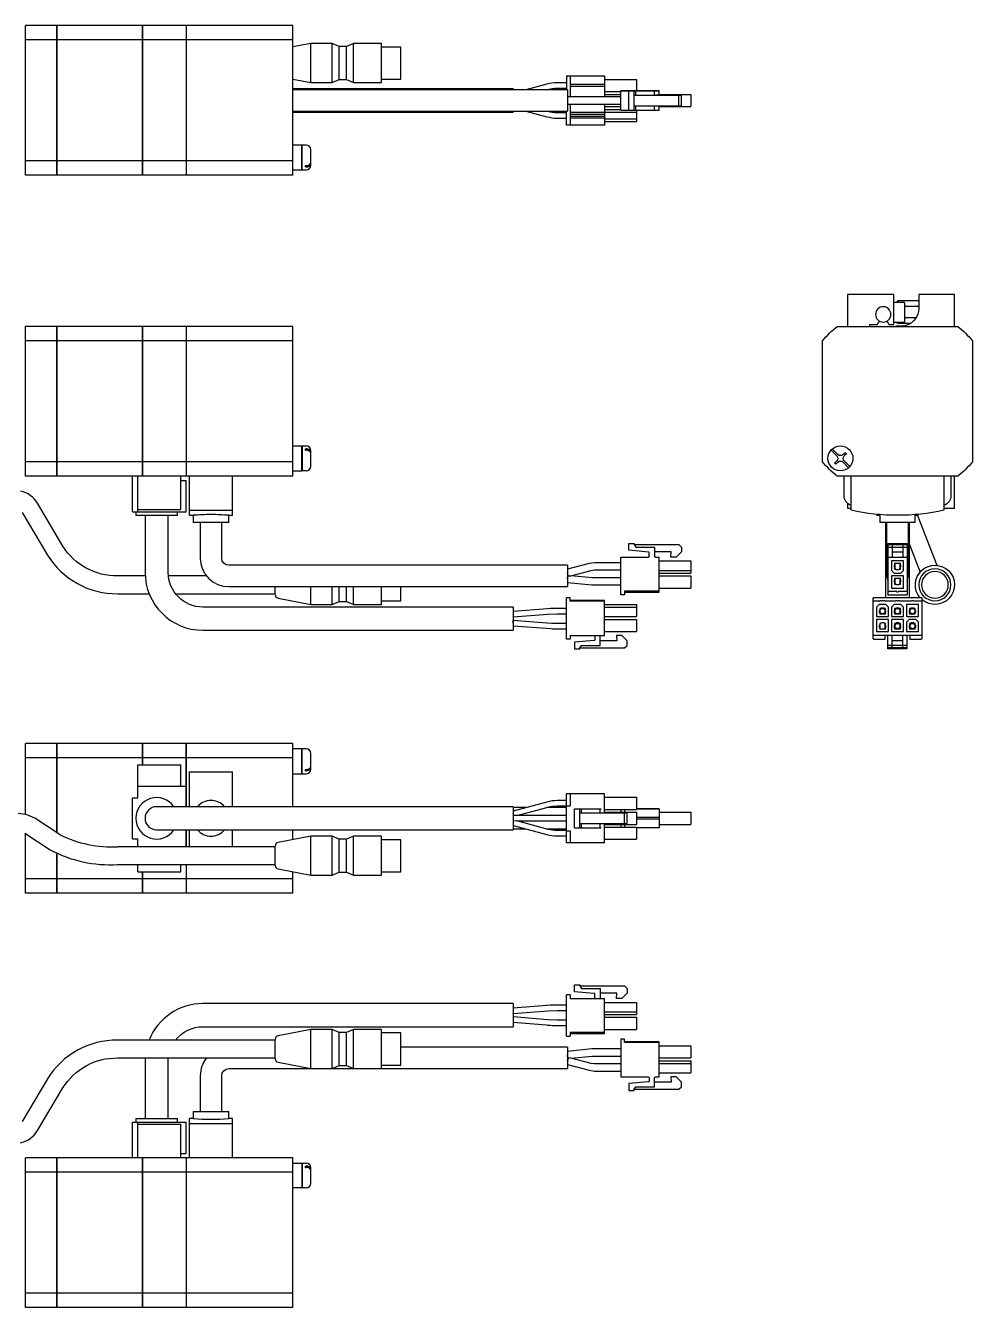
# Model space of a CAD drawing. Extents: x 0 to 463, y -8 to 379.
# Drawn here: x 197.1 to 462.7, y 19 to 378.7 of the extents above; entities that cross this region are included whole.
import ezdxf

# ---------------------------------------------------------------- set-up
doc = ezdxf.new("R2010")
doc.units = 0
doc.header["$LTSCALE"] = 0.5
doc.layers.add('MSM_CONTINUOUS', color=7, linetype='CONTINUOUS')

msp = doc.modelspace()

# ---------------------------------------------------------------- linework, layer by layer
at = {"layer": 'MSM_CONTINUOUS'}
for p, q in [((196.97, 378.69), (197.07, 378.59)), ((205.77, 378.69), (197.07, 378.69)), ((197.07, 336.69), (197.07, 378.69)), ((205.77, 378.69), (205.77, 336.69)), ((205.82, 378.64), (205.77, 378.64)), ((229.77, 378.69), (205.82, 378.69)), ((205.82, 378.69), (205.82, 336.69)), ((229.77, 378.69), (229.77, 336.69)), ((229.82, 378.64), (229.77, 378.64)), ((242.07, 378.69), (229.82, 378.69)), ((229.82, 378.69), (229.82, 336.69)), ((242.07, 378.69), (242.07, 336.69)), ((242.12, 378.64), (242.07, 378.64)), ((272.07, 378.69), (242.12, 378.69)), ((242.12, 378.69), (242.12, 336.69)), ((272.07, 336.69), (272.07, 378.69)), ((196.97, 374.19), (197.07, 374.15)), ((205.77, 374.67), (197.07, 374.67)), ((205.82, 374.41), (205.77, 374.41)), ((229.77, 374.67), (205.82, 374.67)), ((229.82, 374.41), (229.77, 374.41)), ((242.07, 374.67), (229.82, 374.67)), ((242.12, 374.41), (242.07, 374.41)), ((272.07, 374.67), (242.12, 374.67)), ((277.07, 373.69), (272.07, 372.71)), ((277.07, 362.69), (277.07, 373.69)), ((283.07, 373.69), (277.07, 373.69)), ((283.07, 362.69), (283.07, 373.69)), ((285.07, 372.84), (283.07, 373.69)), ((285.07, 363.54), (285.07, 372.84)), ((287.07, 372.84), (285.07, 372.84)), ((289.07, 373.69), (287.07, 372.84)), ((287.07, 363.54), (287.07, 372.84)), ((289.07, 362.69), (289.07, 373.69)), ((296.87, 373.69), (289.07, 373.69)), ((296.87, 362.69), (296.87, 373.69)), ((302.37, 372.69), (296.87, 372.69)), ((302.37, 363.69), (302.37, 372.69)), ((272.07, 363.68), (277.07, 362.69)), ((283.07, 362.69), (285.07, 363.54)), ((285.07, 363.54), (287.07, 363.54)), ((287.07, 363.54), (289.07, 362.69)), ((296.87, 363.69), (302.37, 363.69)), ((348.82, 364.59), (348.82, 360.69)), ((348.82, 364.59), (359.52, 364.59)), ((349.82, 364.59), (349.82, 358.69)), ((359.52, 364.59), (359.52, 358.69)), ((359.52, 363.59), (368.42, 363.59)), ((368.42, 363.59), (368.42, 360.39)), ((333.82, 360.94), (272.07, 360.94)), ((349.07, 360.69), (272.07, 360.69)), ((277.07, 362.69), (283.07, 362.69)), ((289.07, 362.69), (296.87, 362.69)), ((333.82, 360.94), (333.82, 360.69)), ((343.3, 362.26), (337.45, 360.69)), ((343.24, 360.69), (343.7, 360.82)), ((343.31, 362.27), (343.3, 362.26)), ((348.82, 362.64), (346.19, 362.64)), ((346.19, 361.14), (348.82, 361.14)), ((349.07, 360.69), (349.07, 354.69)), ((359.52, 362.14), (349.82, 362.14)), ((359.52, 361.64), (349.82, 361.64)), ((359.52, 360.19), (364.07, 360.19)), ((364.07, 360.39), (371.72, 360.39)), ((365.07, 360.39), (364.07, 360.39)), ((364.07, 354.99), (364.07, 360.39)), ((374.77, 360.39), (365.07, 360.39)), ((366.27, 360.39), (367.77, 360.39)), ((371.84, 360.39), (366.27, 360.39)), ((366.27, 354.99), (366.27, 360.39)), ((367.77, 360.39), (368.27, 360.39)), ((367.77, 354.99), (367.77, 360.39)), ((368.27, 360.39), (373.52, 360.39)), ((368.27, 359.19), (368.27, 360.39)), ((371.72, 360.39), (372.02, 360.39)), ((372.02, 360.39), (371.84, 360.39)), ((373.52, 360.39), (373.82, 360.39)), ((373.52, 359.19), (373.52, 360.39)), ((373.82, 360.39), (374.77, 360.39)), ((374.77, 359.19), (374.77, 360.39)), ((355.45, 358.69), (349.07, 358.69)), ((355.97, 358.69), (349.07, 358.69)), ((349.07, 356.69), (355.45, 356.69)), ((349.82, 356.69), (349.82, 350.79)), ((356.71, 358.69), (355.45, 358.69)), ((355.45, 356.69), (356.71, 356.69)), ((356.17, 358.69), (355.97, 358.69)), ((364.07, 358.69), (356.17, 358.69)), ((364.07, 358.69), (356.71, 358.69)), ((356.71, 356.69), (364.07, 356.69)), ((359.52, 359.39), (364.07, 359.39)), ((359.52, 356.69), (359.52, 350.79)), ((367.77, 359.19), (368.27, 359.19)), ((367.77, 359.19), (380.37, 359.19)), ((367.77, 356.19), (380.37, 356.19)), ((368.27, 359.19), (373.52, 359.19)), ((368.27, 354.99), (368.27, 356.19)), ((378.2, 359.19), (373.52, 359.19)), ((373.82, 359.19), (373.52, 359.19)), ((373.52, 354.99), (373.52, 356.19)), ((374.77, 359.39), (383.67, 359.39)), ((374.77, 359.39), (383.67, 359.39)), ((374.77, 359.39), (383.67, 359.39)), ((374.77, 354.99), (374.77, 356.19)), ((378.07, 359.19), (378.2, 359.19)), ((379.57, 359.19), (378.07, 359.19)), ((381.07, 359.19), (379.57, 359.19)), ((380.37, 359.19), (381.07, 359.19)), ((380.37, 356.19), (380.37, 359.19)), ((380.37, 356.19), (381.07, 356.19)), ((381.07, 356.19), (381.07, 359.19)), ((383.67, 359.39), (383.67, 355.99)), ((272.07, 354.69), (349.07, 354.69)), ((272.07, 354.44), (333.82, 354.44)), ((333.82, 354.69), (333.82, 354.44)), ((337.45, 354.69), (343.3, 353.12)), ((343.69, 354.57), (343.24, 354.69)), ((348.82, 354.24), (346.19, 354.24)), ((346.19, 352.74), (348.82, 352.74)), ((348.82, 350.79), (348.82, 354.69)), ((359.52, 354.29), (349.82, 354.29)), ((359.52, 353.79), (349.82, 353.79)), ((359.52, 353.74), (349.82, 353.74)), ((359.52, 353.24), (349.82, 353.24)), ((359.52, 353.19), (349.82, 353.19)), ((359.52, 352.69), (349.82, 352.69)), ((359.52, 355.99), (364.07, 355.99)), ((359.52, 355.19), (364.07, 355.19)), ((359.52, 354.44), (368.42, 354.44)), ((359.52, 352.54), (368.42, 352.54)), ((364.07, 354.99), (366.27, 354.99)), ((366.27, 354.99), (367.77, 354.99)), ((367.77, 354.99), (368.27, 354.99)), ((368.27, 354.99), (373.52, 354.99)), ((368.42, 354.99), (368.42, 351.79)), ((373.52, 354.99), (373.82, 354.99)), ((373.82, 354.99), (374.77, 354.99)), ((374.77, 355.99), (383.67, 355.99)), ((359.52, 350.79), (348.82, 350.79)), ((359.52, 351.79), (368.42, 351.79)), ((274.57, 345.19), (272.07, 345.19)), ((274.57, 338.19), (274.57, 345.19)), ((274.62, 345.14), (274.57, 345.14)), ((274.62, 338.19), (274.62, 345.19)), ((275.77, 345.19), (274.62, 345.19)), ((277.07, 339.49), (277.07, 343.89)), ((205.77, 340.72), (197.07, 340.72)), ((205.82, 340.98), (205.77, 340.98)), ((229.77, 340.72), (205.82, 340.72)), ((229.82, 340.98), (229.77, 340.98)), ((242.07, 340.72), (229.82, 340.72)), ((242.12, 340.98), (242.07, 340.98)), ((272.07, 340.72), (242.12, 340.72)), ((272.07, 338.19), (274.57, 338.19)), ((274.57, 338.24), (274.62, 338.24)), ((274.62, 338.19), (275.77, 338.19)), ((275.57, 339.4), (275.77, 339.4)), ((275.57, 339.05), (275.57, 339.4)), ((275.57, 339.05), (275.77, 339.05)), ((205.77, 336.69), (197.07, 336.69)), ((205.82, 336.74), (205.77, 336.74)), ((229.77, 336.69), (205.82, 336.69)), ((229.82, 336.74), (229.77, 336.74)), ((242.07, 336.69), (229.82, 336.69)), ((242.12, 336.74), (242.07, 336.74)), ((272.07, 336.69), (242.12, 336.69)), ((427.68, 303.26), (427.68, 294.26)), ((440.68, 303.26), (427.68, 303.26)), ((440.68, 294.86), (440.68, 303.26)), ((447.68, 303.26), (447.68, 299.36)), ((457.68, 303.26), (447.68, 303.26)), ((457.68, 294.26), (457.68, 303.26)), ((443.68, 301.01), (440.68, 301.01)), ((441.68, 301.01), (441.68, 301.44)), ((447.68, 301.44), (441.68, 301.44)), ((443.68, 301.01), (443.68, 295.51)), ((447.68, 299.85), (443.68, 299.85)), ((436.07, 294.86), (436.28, 295.22)), ((439.08, 295.22), (439.29, 294.86)), ((440.68, 295.51), (443.68, 295.51)), ((441.68, 295.09), (441.68, 295.51)), ((445.28, 295.09), (441.68, 295.09)), ((446.9, 296.68), (443.68, 296.68)), ((205.77, 294.26), (197.07, 294.26)), ((197.07, 252.26), (197.07, 294.26)), ((205.77, 294.26), (205.77, 252.26)), ((205.82, 294.21), (205.77, 294.21)), ((229.77, 294.26), (205.82, 294.26)), ((205.82, 294.26), (205.82, 252.26)), ((229.77, 294.26), (229.77, 252.26)), ((229.82, 294.21), (229.77, 294.21)), ((242.07, 294.26), (229.82, 294.26)), ((229.82, 294.26), (229.82, 252.26)), ((242.07, 294.26), (242.07, 252.26)), ((242.12, 294.21), (242.07, 294.21)), ((272.07, 294.26), (242.12, 294.26)), ((242.12, 294.26), (242.12, 252.26)), ((272.07, 252.26), (272.07, 294.26)), ((424.71, 294.26), (458.65, 294.26)), ((433.88, 294.86), (436.07, 294.86)), ((433.88, 294.26), (433.88, 294.86)), ((439.29, 294.86), (440.68, 294.86)), ((442.68, 294.36), (441.18, 294.36)), ((441.18, 294.26), (441.18, 294.36)), ((205.77, 290.23), (197.07, 290.23)), ((205.82, 289.98), (205.77, 289.98)), ((229.77, 290.23), (205.82, 290.23)), ((229.82, 289.98), (229.77, 289.98)), ((242.07, 290.23), (229.82, 290.23)), ((242.12, 289.98), (242.07, 289.98)), ((272.07, 290.23), (242.12, 290.23)), ((420.68, 256.29), (420.68, 290.23)), ((462.68, 290.23), (462.68, 256.29)), ((272.07, 260.76), (274.57, 260.76)), ((274.57, 253.76), (274.57, 260.76)), ((274.57, 260.71), (274.62, 260.71)), ((274.62, 260.76), (274.62, 253.76)), ((274.62, 260.76), (275.77, 260.76)), ((275.57, 259.55), (275.57, 259.91)), ((275.57, 259.91), (275.77, 259.91)), ((275.57, 259.55), (275.77, 259.55)), ((277.07, 255.06), (277.07, 259.46)), ((424.62, 257.97), (423.04, 259.55)), ((423.39, 259.91), (424.98, 258.32)), ((205.77, 256.29), (197.07, 256.29)), ((205.82, 256.55), (205.77, 256.55)), ((229.77, 256.29), (205.82, 256.29)), ((229.82, 256.55), (229.77, 256.55)), ((242.07, 256.29), (229.82, 256.29)), ((242.12, 256.55), (242.07, 256.55)), ((272.07, 256.29), (242.12, 256.29)), ((424.02, 255.95), (424.62, 256.56)), ((424.37, 255.6), (424.02, 255.95)), ((424.98, 256.2), (424.37, 255.6)), ((426.39, 258.32), (426.99, 258.92)), ((427.97, 254.62), (426.39, 256.2)), ((427.34, 258.57), (426.74, 257.97)), ((426.74, 256.56), (428.33, 254.97)), ((426.99, 258.92), (427.34, 258.57)), ((205.77, 252.26), (197.07, 252.26)), ((205.82, 252.31), (205.77, 252.31)), ((242.07, 252.26), (205.82, 252.26)), ((227.07, 242.26), (227.07, 252.26)), ((228.57, 242.26), (228.57, 252.26)), ((229.82, 252.31), (229.77, 252.31)), ((240.57, 242.86), (240.57, 252.26)), ((242.12, 252.31), (242.07, 252.31)), ((272.07, 252.26), (242.12, 252.26)), ((243.07, 241.27), (243.07, 252.26)), ((255.07, 241.27), (255.07, 252.26)), ((272.07, 253.76), (274.57, 253.76)), ((274.62, 253.81), (274.57, 253.81)), ((275.77, 253.76), (274.62, 253.76)), ((458.65, 252.26), (424.71, 252.26)), ((426.68, 246.84), (426.68, 252.26)), ((428.68, 242.69), (428.68, 252.26)), ((454.68, 252.26), (454.68, 242.69)), ((456.68, 252.26), (456.68, 246.84)), ((457.68, 243.26), (457.68, 252.26)), ((240.57, 251.06), (242.07, 251.06)), ((242.07, 242.26), (242.07, 251.06)), ((207.51, 232.66), (200.4, 244.66)), ((427.68, 244.61), (427.68, 243.26)), ((196.1, 242.11), (203.21, 230.11)), ((227.07, 242.26), (242.07, 242.26)), ((228, 242.26), (228, 241.26)), ((239.64, 241.26), (228, 241.26)), ((228.57, 242.86), (240.57, 242.86)), ((230.57, 241.26), (230.57, 225.26)), ((237.07, 225.26), (237.07, 241.26)), ((239.64, 241.26), (239.64, 242.26)), ((243.07, 242.69), (255.07, 242.69)), ((243.07, 241.27), (244.07, 241.27)), ((244.07, 241.27), (244.07, 239.26)), ((254.07, 241.27), (255.07, 241.27)), ((254.07, 239.26), (254.07, 241.27)), ((427.68, 243.26), (428.68, 243.26)), ((435.86, 241.55), (435.86, 241.26)), ((436.68, 241.26), (435.86, 241.26)), ((436.68, 241.48), (436.68, 239.26)), ((446.68, 239.26), (446.68, 241.48)), ((447.5, 241.26), (446.68, 241.26)), ((447.26, 241.26), (452.73, 227.24)), ((447.5, 241.26), (447.5, 241.55)), ((454.68, 243.26), (457.68, 243.26)), ((254.07, 239.26), (244.07, 239.26)), ((246.07, 239.26), (246.07, 229.26)), ((252.07, 229.26), (252.07, 239.26)), ((446.68, 239.26), (436.68, 239.26)), ((438.43, 218.16), (438.43, 239.26)), ((438.68, 224.26), (438.68, 239.26)), ((444.68, 239.26), (444.68, 224.26)), ((444.93, 239.26), (444.93, 218.16)), ((366.27, 231.45), (366.27, 233.36)), ((366.27, 233.36), (367.77, 233.36)), ((366.27, 233.36), (367.77, 233.36)), ((371.84, 230.96), (366.27, 231.45)), ((367.77, 233.36), (367.77, 233.06)), ((367.77, 233.06), (368.27, 232.36)), ((367.77, 233.06), (368.27, 232.36)), ((367.77, 233.06), (380.37, 233.06)), ((367.77, 233.06), (380.37, 233.06)), ((368.27, 232.36), (373.52, 232.36)), ((368.27, 232.36), (373.52, 232.36)), ((372.02, 229.86), (372.02, 230.76)), ((373.52, 232.36), (373.52, 229.86)), ((378.2, 231.06), (373.52, 231.06)), ((378.07, 229.56), (378.2, 231.06)), ((378.07, 229.56), (378.2, 231.06)), ((381.07, 231.06), (379.57, 229.56)), ((380.37, 233.06), (381.07, 232.36)), ((380.37, 233.06), (381.07, 232.36)), ((381.07, 232.36), (381.07, 231.06)), ((438.98, 233.36), (444.38, 233.36)), ((438.98, 233.36), (438.98, 218.96)), ((438.98, 233.06), (444.38, 233.06)), ((438.98, 232.36), (444.38, 232.36)), ((440.18, 233.06), (440.18, 229.56)), ((440.18, 231.06), (443.18, 231.06)), ((443.18, 233.06), (443.18, 229.56)), ((444.38, 233.36), (444.38, 218.96)), ((448.07, 225.42), (444.93, 233.48)), ((349.07, 227.26), (254.07, 227.26)), ((355.2, 227.74), (349.07, 226.15)), ((349.07, 227.26), (349.07, 221.26)), ((356.71, 227.94), (355.2, 227.74)), ((364.07, 227.94), (356.71, 227.94)), ((364.07, 229.56), (371.72, 229.56)), ((364.07, 218.96), (364.07, 229.56)), ((364.07, 229.56), (371.72, 229.56)), ((371.72, 229.56), (371.72, 229.56)), ((373.82, 229.56), (374.77, 229.56)), ((373.82, 229.56), (373.82, 229.56)), ((373.82, 229.56), (374.77, 229.56)), ((374.77, 219.71), (374.77, 229.56)), ((374.77, 228.46), (383.67, 228.46)), ((374.77, 228.46), (383.67, 228.46)), ((379.57, 229.56), (378.07, 229.56)), ((383.67, 228.46), (383.67, 225.06)), ((438.98, 229.56), (444.38, 229.56)), ((439.98, 228.46), (439.98, 225.81)), ((443.38, 228.46), (439.98, 228.46)), ((440.78, 227.31), (440.78, 226.81)), ((440.93, 227.31), (440.78, 227.31)), ((440.78, 226.81), (440.93, 226.81)), ((440.88, 227.81), (442.48, 227.81)), ((440.88, 227.81), (440.88, 227.31)), ((440.88, 226.81), (440.88, 226.16)), ((440.93, 227.81), (440.93, 226.44)), ((442.43, 226.44), (442.43, 227.81)), ((442.43, 227.31), (442.58, 227.31)), ((442.43, 226.81), (442.58, 226.81)), ((442.48, 227.31), (442.48, 227.81)), ((442.48, 226.16), (442.48, 226.81)), ((442.58, 226.81), (442.58, 227.31)), ((443.38, 225.81), (443.38, 228.46)), ((230.6, 224.26), (222.87, 224.26)), ((247.82, 224.26), (237.12, 224.26)), ((349.29, 224.27), (349.07, 225.11)), ((349.07, 223.41), (349.17, 224.41)), ((349.26, 224.4), (349.17, 224.41)), ((349.29, 224.27), (350.02, 224.33)), ((350.02, 224.33), (355.7, 225.81)), ((356.07, 223.74), (350.02, 224.33)), ((355.7, 225.81), (356.71, 225.94)), ((356.17, 223.74), (356.07, 223.74)), ((364.07, 223.74), (356.17, 223.74)), ((356.71, 225.94), (364.07, 225.94)), ((374.77, 225.81), (383.67, 225.81)), ((374.77, 225.06), (383.67, 225.06)), ((374.77, 224.26), (383.67, 224.26)), ((374.77, 224.26), (383.67, 224.26)), ((383.67, 224.26), (383.67, 220.86)), ((439.98, 225.81), (440.73, 225.06)), ((439.98, 224.26), (439.98, 220.86)), ((443.38, 224.26), (439.98, 224.26)), ((440.73, 225.06), (442.63, 225.06)), ((440.93, 223.11), (440.78, 223.11)), ((440.78, 223.11), (440.78, 222.61)), ((440.88, 226.16), (441.21, 226.16)), ((440.88, 223.61), (442.48, 223.61)), ((440.88, 223.61), (440.88, 223.11)), ((440.93, 226.44), (441.31, 226.06)), ((440.93, 223.61), (440.93, 222.24)), ((441.31, 226.06), (442.06, 226.06)), ((442.06, 226.06), (442.43, 226.44)), ((442.16, 226.16), (442.48, 226.16)), ((442.43, 222.24), (442.43, 223.61)), ((442.43, 223.11), (442.58, 223.11)), ((442.48, 223.11), (442.48, 223.61)), ((442.58, 222.61), (442.58, 223.11)), ((442.63, 225.06), (443.38, 225.81)), ((443.38, 220.86), (443.38, 224.26)), ((254.07, 221.26), (349.07, 221.26)), ((267.07, 219.05), (267.07, 221.26)), ((277.07, 216.26), (277.07, 221.26)), ((283.07, 216.26), (283.07, 221.26)), ((285.07, 217.11), (285.07, 221.26)), ((287.07, 217.11), (287.07, 221.26)), ((289.07, 216.26), (289.07, 221.26)), ((296.87, 216.26), (296.87, 221.26)), ((302.37, 217.26), (302.37, 221.26)), ((349.07, 222.41), (355.88, 221.75)), ((355.88, 221.75), (356.17, 221.74)), ((356.17, 221.74), (364.07, 221.74)), ((374.77, 219.96), (365.07, 219.96)), ((365.07, 219.96), (365.07, 218.96)), ((365.07, 219.71), (374.77, 219.71)), ((374.77, 220.86), (383.67, 220.86)), ((438.98, 219.96), (441.43, 219.96)), ((439.98, 220.86), (443.38, 220.86)), ((440.78, 222.61), (440.93, 222.61)), ((440.88, 222.61), (440.88, 221.96)), ((440.88, 221.96), (441.21, 221.96)), ((440.93, 222.24), (441.31, 221.86)), ((441.31, 221.86), (442.06, 221.86)), ((441.93, 219.96), (444.38, 219.96)), ((442.06, 221.86), (442.43, 222.24)), ((442.16, 221.96), (442.48, 221.96)), ((442.43, 222.61), (442.58, 222.61)), ((442.48, 221.96), (442.48, 222.61)), ((222.87, 219.26), (231.72, 219.26)), ((239.13, 219.26), (267.07, 219.26)), ((267.88, 218.07), (277.07, 216.26)), ((277.07, 216.26), (283.07, 216.26)), ((283.07, 216.26), (285.07, 217.11)), ((285.07, 217.11), (287.07, 217.11)), ((287.07, 217.11), (289.07, 216.26)), ((289.07, 216.26), (296.87, 216.26)), ((296.87, 217.26), (302.37, 217.26)), ((349.82, 218.16), (348.82, 218.16)), ((348.82, 206.56), (348.82, 218.16)), ((349.82, 217.16), (349.82, 218.16)), ((359.52, 217.41), (349.82, 217.41)), ((359.52, 217.16), (349.82, 217.16)), ((359.52, 207.56), (359.52, 217.41)), ((359.52, 216.26), (368.42, 216.26)), ((365.07, 218.96), (364.07, 218.96)), ((368.42, 216.26), (368.42, 212.86)), ((434.78, 217.86), (434.78, 206.86)), ((436.68, 217.16), (434.78, 217.16)), ((448.28, 218.16), (435.08, 218.16)), ((436.53, 216.26), (435.78, 215.51)), ((438.43, 216.26), (436.53, 216.26)), ((437.23, 217.16), (437.18, 217.16)), ((437.78, 217.16), (437.73, 217.16)), ((441.16, 217.16), (438.28, 217.16)), ((439.18, 215.51), (438.43, 216.26)), ((438.98, 218.96), (444.38, 218.96)), ((440.73, 216.26), (439.98, 215.51)), ((442.63, 216.26), (440.73, 216.26)), ((441.71, 217.16), (441.66, 217.16)), ((445.63, 217.16), (442.21, 217.16)), ((443.38, 215.51), (442.63, 216.26)), ((447.58, 216.26), (444.18, 216.26)), ((444.18, 216.26), (444.18, 212.86)), ((448.58, 217.16), (446.13, 217.16)), ((447.58, 212.86), (447.58, 216.26)), ((448.58, 206.86), (448.58, 217.86)), ((333.82, 215.51), (246.82, 215.51)), ((333.82, 215.51), (333.82, 209.01)), ((343.44, 215.03), (333.82, 214.27)), ((333.88, 212.77), (343.56, 213.54)), ((346.19, 215.14), (343.44, 215.03)), ((344.36, 215.1), (343.44, 215.03)), ((343.56, 213.54), (346.19, 213.64)), ((348.82, 215.14), (345.22, 215.14)), ((346.19, 213.64), (348.82, 213.64)), ((359.52, 215.51), (368.42, 215.51)), ((359.52, 212.86), (368.42, 212.86)), ((435.78, 215.51), (435.78, 212.86)), ((435.78, 212.86), (439.18, 212.86)), ((436.73, 214.51), (436.58, 214.51)), ((436.58, 214.51), (436.58, 214.01)), ((436.58, 214.01), (436.73, 214.01)), ((437.01, 215.16), (436.68, 215.16)), ((436.68, 215.16), (436.68, 214.51)), ((436.68, 214.01), (436.68, 213.51)), ((438.28, 213.51), (436.68, 213.51)), ((437.11, 215.26), (436.73, 214.89)), ((436.73, 214.89), (436.73, 213.51)), ((437.86, 215.26), (437.11, 215.26)), ((437.8, 213.51), (437.27, 213.67)), ((437.7, 215.11), (438.15, 214.97)), ((438.23, 214.89), (437.86, 215.26)), ((438.28, 215.16), (437.96, 215.16)), ((438.23, 213.51), (438.23, 214.89)), ((438.38, 214.51), (438.23, 214.51)), ((438.38, 214.01), (438.23, 214.01)), ((438.28, 214.51), (438.28, 215.16)), ((438.28, 213.51), (438.28, 214.01)), ((438.38, 214.01), (438.38, 214.51)), ((439.18, 212.86), (439.18, 215.51)), ((439.98, 215.51), (439.98, 212.86)), ((439.98, 212.86), (443.38, 212.86)), ((440.93, 214.51), (440.78, 214.51)), ((440.78, 214.51), (440.78, 214.01)), ((440.78, 214.01), (440.93, 214.01)), ((441.21, 215.16), (440.88, 215.16)), ((440.88, 215.16), (440.88, 214.51)), ((440.88, 214.01), (440.88, 213.51)), ((442.48, 213.51), (440.88, 213.51)), ((441.31, 215.26), (440.93, 214.89)), ((440.93, 214.89), (440.93, 213.51)), ((440.94, 213.51), (440.93, 213.59)), ((442.06, 215.26), (441.31, 215.26)), ((442.43, 214.89), (442.06, 215.26)), ((442.48, 215.16), (442.16, 215.16)), ((442.43, 213.51), (442.43, 214.89)), ((442.58, 214.51), (442.43, 214.51)), ((442.58, 214.01), (442.43, 214.01)), ((442.43, 213.51), (442.43, 213.59)), ((442.48, 214.51), (442.48, 215.16)), ((442.48, 213.51), (442.48, 214.01)), ((442.58, 214.01), (442.58, 214.51)), ((443.38, 212.86), (443.38, 215.51)), ((444.18, 212.86), (447.58, 212.86)), ((445.13, 214.51), (444.98, 214.51)), ((444.98, 214.51), (444.98, 214.01)), ((444.98, 214.01), (445.13, 214.01)), ((445.41, 215.16), (445.08, 215.16)), ((445.08, 215.16), (445.08, 214.51)), ((445.08, 214.01), (445.08, 213.51)), ((446.68, 213.51), (445.08, 213.51)), ((445.51, 215.26), (445.13, 214.89)), ((445.13, 214.89), (445.13, 213.51)), ((445.67, 215.11), (445.22, 214.97)), ((446.26, 215.26), (445.51, 215.26)), ((445.57, 213.51), (446.1, 213.67)), ((446.63, 214.89), (446.26, 215.26)), ((446.68, 215.16), (446.36, 215.16)), ((446.63, 213.51), (446.63, 214.89)), ((446.78, 214.51), (446.63, 214.51)), ((446.78, 214.01), (446.63, 214.01)), ((446.68, 214.51), (446.68, 215.16)), ((446.68, 213.51), (446.68, 214.01)), ((446.78, 214.01), (446.78, 214.51)), ((246.82, 209.01), (333.82, 209.01)), ((333.82, 211.01), (333.88, 211.76)), ((333.88, 211.76), (333.82, 211.74)), ((333.82, 210.26), (344.39, 209.47)), ((344.5, 210.96), (333.88, 211.76)), ((345.24, 210.95), (343.56, 211.03)), ((348.82, 210.94), (345.19, 210.94)), ((345.19, 209.44), (348.82, 209.44)), ((346.19, 210.94), (345.24, 210.95)), ((359.52, 212.06), (368.42, 212.06)), ((359.52, 208.66), (368.42, 208.66)), ((368.42, 212.06), (368.42, 208.66)), ((435.78, 212.06), (435.78, 208.66)), ((439.18, 212.06), (435.78, 212.06)), ((435.78, 208.66), (439.18, 208.66)), ((436.73, 210.31), (436.58, 210.31)), ((436.58, 210.31), (436.58, 209.81)), ((436.58, 209.81), (436.73, 209.81)), ((437.01, 210.96), (436.68, 210.96)), ((436.68, 210.96), (436.68, 210.31)), ((436.68, 209.81), (436.68, 209.31)), ((438.28, 209.31), (436.68, 209.31)), ((437.11, 211.06), (436.73, 210.69)), ((436.73, 210.69), (436.73, 209.31)), ((437.86, 211.06), (437.11, 211.06)), ((438.23, 210.69), (437.86, 211.06)), ((438.28, 210.96), (437.96, 210.96)), ((438.23, 209.31), (438.23, 210.69)), ((438.38, 210.31), (438.23, 210.31)), ((438.38, 209.81), (438.23, 209.81)), ((438.28, 210.31), (438.28, 210.96)), ((438.28, 209.31), (438.28, 209.81)), ((438.38, 209.81), (438.38, 210.31)), ((439.18, 208.66), (439.18, 212.06)), ((439.98, 212.06), (439.98, 208.66)), ((443.38, 212.06), (439.98, 212.06)), ((439.98, 208.66), (443.38, 208.66)), ((440.93, 210.31), (440.78, 210.31)), ((440.78, 210.31), (440.78, 209.81)), ((440.78, 209.81), (440.93, 209.81)), ((441.21, 210.96), (440.88, 210.96)), ((440.88, 210.96), (440.88, 210.31)), ((440.88, 209.81), (440.88, 209.31)), ((442.48, 209.31), (440.88, 209.31)), ((441.31, 211.06), (440.93, 210.69)), ((440.93, 210.69), (440.93, 209.31)), ((442.06, 211.06), (441.31, 211.06)), ((442.43, 210.69), (442.06, 211.06)), ((442.48, 210.96), (442.16, 210.96)), ((442.43, 209.31), (442.43, 210.69)), ((442.58, 210.31), (442.43, 210.31)), ((442.58, 209.81), (442.43, 209.81)), ((442.48, 210.31), (442.48, 210.96)), ((442.48, 209.31), (442.48, 209.81)), ((442.58, 209.81), (442.58, 210.31)), ((443.38, 208.66), (443.38, 212.06)), ((444.93, 212.06), (444.18, 211.31)), ((444.18, 211.31), (444.18, 208.66)), ((444.18, 208.66), (447.58, 208.66)), ((446.83, 212.06), (444.93, 212.06)), ((445.13, 210.31), (444.98, 210.31)), ((444.98, 210.31), (444.98, 209.81)), ((444.98, 209.81), (445.13, 209.81)), ((445.41, 210.96), (445.08, 210.96)), ((445.08, 210.96), (445.08, 210.31)), ((445.08, 209.81), (445.08, 209.31)), ((446.68, 209.31), (445.08, 209.31)), ((445.51, 211.06), (445.13, 210.69)), ((445.13, 210.69), (445.13, 209.31)), ((445.13, 209.62), (445.68, 209.47)), ((446.26, 211.06), (445.51, 211.06)), ((446.08, 210.91), (445.54, 211.06)), ((446.63, 210.69), (446.26, 211.06)), ((446.68, 210.96), (446.36, 210.96)), ((446.63, 209.31), (446.63, 210.69)), ((446.78, 210.31), (446.63, 210.31)), ((446.78, 209.81), (446.63, 209.81)), ((446.68, 210.31), (446.68, 210.96)), ((446.68, 209.31), (446.68, 209.81)), ((446.78, 209.81), (446.78, 210.31)), ((447.58, 211.31), (446.83, 212.06)), ((447.58, 208.66), (447.58, 211.31)), ((349.82, 206.56), (348.82, 206.56)), ((349.82, 207.56), (359.52, 207.56)), ((349.82, 207.56), (349.82, 206.56)), ((356.59, 206.16), (351.02, 205.68)), ((351.02, 205.68), (351.02, 203.76)), ((356.77, 207.26), (356.77, 206.36)), ((358.27, 204.76), (358.27, 207.26)), ((362.95, 206.06), (358.27, 206.06)), ((362.82, 207.56), (362.95, 206.06)), ((364.32, 207.56), (362.82, 207.56)), ((365.82, 206.06), (364.32, 207.56)), ((365.82, 204.76), (365.82, 206.06)), ((448.58, 207.56), (434.78, 207.56)), ((435.08, 206.56), (438.18, 206.56)), ((438.18, 206.56), (438.18, 207.56)), ((438.98, 203.76), (438.98, 207.56)), ((440.18, 204.06), (440.18, 207.56)), ((443.18, 206.06), (440.18, 206.06)), ((443.18, 204.06), (443.18, 207.56)), ((444.38, 203.76), (444.38, 207.56)), ((445.18, 207.56), (445.18, 206.56)), ((445.18, 206.56), (448.28, 206.56)), ((351.02, 203.76), (352.52, 203.76)), ((352.52, 204.06), (353.02, 204.76)), ((352.52, 203.76), (352.52, 204.06)), ((352.52, 204.06), (365.12, 204.06)), ((353.02, 204.76), (358.27, 204.76)), ((365.12, 204.06), (365.82, 204.76)), ((444.38, 204.76), (438.98, 204.76)), ((444.38, 204.06), (438.98, 204.06)), ((444.38, 203.76), (438.98, 203.76)), ((197.07, 157.28), (197.07, 177.25)), ((205.77, 177.25), (197.07, 177.25)), ((205.77, 177.25), (205.77, 152.23)), ((205.82, 177.2), (205.77, 177.2)), ((205.82, 177.25), (205.82, 152.2)), ((229.77, 177.25), (205.82, 177.25)), ((229.77, 177.25), (229.77, 171.25)), ((229.82, 177.2), (229.77, 177.2)), ((229.82, 177.25), (229.82, 171.25)), ((242.07, 177.25), (229.82, 177.25)), ((242.07, 159.5), (242.07, 177.25)), ((242.12, 177.2), (242.07, 177.2)), ((242.12, 177.25), (242.12, 159.5)), ((272.07, 177.25), (242.12, 177.25)), ((272.07, 159.5), (272.07, 177.25)), ((205.77, 173.22), (197.07, 173.22)), ((205.82, 172.97), (205.77, 172.97)), ((229.77, 173.22), (205.82, 173.22)), ((229.82, 172.97), (229.77, 172.97)), ((242.07, 173.22), (229.82, 173.22)), ((242.12, 172.97), (242.07, 172.97)), ((272.07, 173.22), (242.12, 173.22)), ((274.57, 175.75), (272.07, 175.75)), ((274.57, 168.75), (274.57, 175.75)), ((274.62, 175.7), (274.57, 175.7)), ((275.77, 175.75), (274.62, 175.75)), ((274.62, 168.75), (274.62, 175.75)), ((277.07, 170.05), (277.07, 174.45)), ((228.57, 162.03), (228.57, 171.25)), ((228.57, 171.25), (240.57, 171.25)), ((240.57, 165.25), (240.57, 171.25)), ((243.07, 159.5), (243.07, 169.25)), ((243.07, 169.25), (255.07, 169.25)), ((255.07, 159.5), (255.07, 169.25)), ((275.57, 169.96), (275.77, 169.96)), ((275.57, 169.61), (275.57, 169.96)), ((275.57, 169.61), (275.77, 169.61)), ((272.07, 168.75), (274.57, 168.75)), ((274.57, 168.8), (274.62, 168.8)), ((274.62, 168.75), (275.77, 168.75)), ((227.07, 150.47), (227.07, 162.03)), ((227.07, 162.03), (228.57, 162.03)), ((228.57, 165.25), (242.07, 165.25)), ((359.52, 163.15), (348.82, 163.15)), ((348.82, 149.35), (348.82, 163.15)), ((349.82, 163.15), (349.82, 159.75)), ((359.52, 157.75), (359.52, 163.15)), ((359.52, 162.15), (368.42, 162.15)), ((368.42, 162.15), (368.42, 158.75)), ((333.82, 159.5), (233.82, 159.5)), ((343.3, 160.82), (333.82, 158.28)), ((333.82, 159.5), (333.82, 153)), ((337.45, 159.25), (333.82, 159.25)), ((334.85, 157), (343.69, 159.38)), ((348.82, 159.25), (343.24, 159.25)), ((348.82, 161.2), (346.19, 161.2)), ((346.19, 159.7), (348.82, 159.7)), ((348.82, 159.75), (349.82, 159.75)), ((351.02, 153.55), (351.02, 158.95)), ((351.02, 158.95), (358.57, 158.95)), ((352.52, 153.55), (352.52, 158.95)), ((353.02, 157.75), (353.02, 158.95)), ((358.27, 157.75), (358.27, 158.95)), ((359.52, 158.75), (368.42, 158.75)), ((364.07, 158.75), (364.07, 157.95)), ((365.07, 158.75), (365.07, 157.95)), ((368.42, 158.95), (371.72, 158.95)), ((371.84, 158.95), (368.42, 158.95)), ((368.42, 158.95), (373.52, 158.95)), ((374.77, 158.95), (368.42, 158.95)), ((371.72, 158.95), (372.02, 158.95)), ((372.02, 158.95), (371.84, 158.95)), ((373.52, 158.95), (373.82, 158.95)), ((373.82, 158.95), (374.77, 158.95)), ((374.77, 158.95), (374.77, 153.55)), ((206.74, 151.59), (199.62, 156.27)), ((348.82, 157), (333.82, 157)), ((333.82, 155.5), (333.91, 155.5)), ((333.95, 155.62), (334.85, 155.5)), ((334.85, 155.5), (348.82, 155.5)), ((343.7, 153.13), (334.85, 155.5)), ((352.52, 157.75), (365.82, 157.75)), ((352.52, 154.75), (365.82, 154.75)), ((353.02, 153.55), (353.02, 154.75)), ((358.27, 153.55), (358.27, 154.75)), ((359.52, 157.95), (368.42, 157.95)), ((359.52, 149.35), (359.52, 154.75)), ((365.12, 154.75), (365.12, 157.75)), ((365.82, 154.75), (365.82, 157.75)), ((368.42, 157.95), (368.42, 154.55)), ((374.77, 156.5), (368.42, 156.5)), ((374.77, 156), (368.42, 156)), ((374.77, 157.95), (383.67, 157.95)), ((374.77, 157.95), (383.67, 157.95)), ((374.77, 157.95), (383.67, 157.95)), ((383.67, 157.95), (383.67, 154.55)), ((196.87, 152.1), (203.99, 147.42)), ((197.07, 135.25), (197.07, 151.97)), ((233.82, 153), (333.82, 153)), ((242.07, 148.25), (242.07, 153)), ((242.12, 153), (242.12, 148.25)), ((243.07, 148.25), (243.07, 153)), ((255.07, 148.25), (255.07, 153)), ((277.07, 151.25), (267.88, 149.45)), ((272.07, 150.27), (272.07, 153)), ((277.07, 140.25), (277.07, 151.25)), ((283.07, 151.25), (277.07, 151.25)), ((283.07, 140.25), (283.07, 151.25)), ((285.07, 150.4), (283.07, 151.25)), ((289.07, 151.25), (287.07, 150.4)), ((289.07, 140.25), (289.07, 151.25)), ((296.87, 151.25), (289.07, 151.25)), ((296.87, 140.25), (296.87, 151.25)), ((333.82, 154.23), (343.31, 151.68)), ((333.82, 153.25), (337.45, 153.25)), ((343.24, 153.25), (348.82, 153.25)), ((348.82, 152.8), (346.19, 152.8)), ((346.19, 151.3), (348.82, 151.3)), ((348.82, 152.75), (349.82, 152.75)), ((349.82, 152.75), (349.82, 149.35)), ((351.02, 153.55), (358.57, 153.55)), ((359.52, 154.55), (368.42, 154.55)), ((359.52, 153.75), (368.42, 153.75)), ((364.07, 154.55), (364.07, 153.75)), ((365.07, 154.55), (365.07, 153.75)), ((368.42, 153.75), (368.42, 150.35)), ((374.77, 153.55), (368.42, 153.55)), ((374.77, 154.55), (383.67, 154.55)), ((267.07, 148.25), (222.87, 148.25)), ((227.07, 150.47), (228.57, 150.47)), ((228.57, 148.25), (228.57, 150.47)), ((267.07, 143.04), (267.07, 148.47)), ((285.07, 141.1), (285.07, 150.4)), ((287.07, 150.4), (285.07, 150.4)), ((287.07, 141.1), (287.07, 150.4)), ((302.37, 150.25), (296.87, 150.25)), ((302.37, 141.25), (302.37, 150.25)), ((359.52, 149.35), (348.82, 149.35)), ((359.52, 150.35), (368.42, 150.35)), ((205.77, 146.53), (205.77, 135.25)), ((205.82, 146.5), (205.82, 135.25)), ((222.87, 143.25), (267.07, 143.25)), ((228.57, 141.25), (228.57, 143.25)), ((228.57, 141.25), (240.57, 141.25)), ((229.77, 141.25), (229.77, 135.25)), ((229.82, 141.25), (229.82, 135.25)), ((240.57, 141.25), (240.57, 143.25)), ((242.07, 143.25), (242.07, 135.25)), ((242.12, 143.25), (242.12, 135.25)), ((243.07, 143.25), (255.07, 143.25)), ((267.88, 142.06), (277.07, 140.25)), ((272.07, 135.25), (272.07, 141.24)), ((283.07, 140.25), (285.07, 141.1)), ((285.07, 141.1), (287.07, 141.1)), ((287.07, 141.1), (289.07, 140.25)), ((296.87, 141.25), (302.37, 141.25)), ((197.07, 139.8), (196.97, 139.75)), ((205.77, 139.28), (197.07, 139.28)), ((205.82, 139.54), (205.77, 139.54)), ((229.77, 139.28), (205.82, 139.28)), ((229.82, 139.54), (229.77, 139.54)), ((242.07, 139.28), (229.82, 139.28)), ((242.12, 139.54), (242.07, 139.54)), ((272.07, 139.28), (242.12, 139.28)), ((277.07, 140.25), (283.07, 140.25)), ((289.07, 140.25), (296.87, 140.25)), ((196.97, 135.25), (197.07, 135.35)), ((205.77, 135.25), (197.07, 135.25)), ((205.82, 135.3), (205.77, 135.3)), ((229.77, 135.25), (205.82, 135.25)), ((229.82, 135.3), (229.77, 135.3)), ((242.07, 135.25), (229.82, 135.25)), ((242.12, 135.3), (242.07, 135.3)), ((272.07, 135.25), (242.12, 135.25)), ((351.02, 107.59), (351.02, 109.5)), ((351.02, 109.5), (352.52, 109.5)), ((352.52, 109.5), (352.52, 109.2)), ((352.52, 109.2), (353.02, 108.5)), ((352.52, 109.2), (365.12, 109.2)), ((353.02, 108.5), (358.27, 108.5)), ((358.27, 108.5), (358.27, 106)), ((365.12, 109.2), (365.82, 108.5)), ((365.82, 108.5), (365.82, 107.2)), ((349.82, 106.7), (348.82, 106.7)), ((348.82, 95.1), (348.82, 106.7)), ((349.82, 106.7), (349.82, 105.7)), ((349.82, 105.7), (359.52, 105.7)), ((356.59, 107.1), (351.02, 107.59)), ((356.77, 106), (356.77, 106.9)), ((362.95, 107.2), (358.27, 107.2)), ((359.52, 95.85), (359.52, 105.7)), ((359.52, 104.6), (368.42, 104.6)), ((362.82, 105.7), (362.95, 107.2)), ((364.32, 105.7), (362.82, 105.7)), ((365.82, 107.2), (364.32, 105.7)), ((368.42, 104.6), (368.42, 101.2)), ((333.82, 104.25), (246.82, 104.25)), ((333.82, 104.25), (333.82, 97.75)), ((344.39, 103.79), (333.82, 103)), ((333.88, 101.5), (333.82, 101.53)), ((333.88, 101.5), (343.56, 102.23)), ((346.19, 103.82), (343.45, 103.72)), ((343.56, 102.23), (346.19, 102.32)), ((348.82, 103.82), (345.19, 103.82)), ((346.19, 102.32), (348.82, 102.32)), ((359.52, 101.95), (368.42, 101.95)), ((359.52, 101.2), (368.42, 101.2)), ((246.82, 97.75), (333.82, 97.75)), ((333.82, 99), (344.36, 98.16)), ((343.56, 99.73), (333.88, 100.5)), ((343.44, 98.23), (346.19, 98.12)), ((346.19, 99.62), (343.56, 99.73)), ((345.22, 98.12), (348.82, 98.12)), ((348.82, 99.62), (346.19, 99.62)), ((359.52, 100.4), (368.42, 100.4)), ((368.42, 100.4), (368.42, 97)), ((267.07, 94), (222.87, 94)), ((267.07, 88.79), (267.07, 94.21)), ((277.07, 97), (267.88, 95.19)), ((277.07, 86), (277.07, 97)), ((283.07, 97), (277.07, 97)), ((283.07, 86), (283.07, 97)), ((285.07, 96.15), (283.07, 97)), ((285.07, 86.85), (285.07, 96.15)), ((287.07, 96.15), (285.07, 96.15)), ((289.07, 97), (287.07, 96.15)), ((287.07, 86.85), (287.07, 96.15)), ((289.07, 86), (289.07, 97)), ((296.87, 97), (289.07, 97)), ((296.87, 86), (296.87, 97)), ((302.37, 96), (296.87, 96)), ((302.37, 87), (302.37, 96)), ((348.82, 95.1), (349.82, 95.1)), ((359.52, 96.1), (349.82, 96.1)), ((349.82, 96.1), (349.82, 95.1)), ((349.82, 95.85), (359.52, 95.85)), ((359.52, 97), (368.42, 97)), ((365.07, 94.3), (364.07, 94.3)), ((365.07, 94.3), (364.07, 94.3)), ((364.07, 94.3), (364.07, 83.7)), ((365.07, 93.3), (365.07, 94.3)), ((374.77, 93.55), (365.07, 93.55)), ((374.77, 93.3), (374.77, 93.55)), ((349.07, 92), (302.37, 92)), ((349.07, 92), (349.07, 86)), ((355.88, 91.51), (349.07, 90.85)), ((356.17, 91.52), (355.88, 91.51)), ((364.07, 91.52), (356.17, 91.52)), ((374.77, 93.3), (365.07, 93.3)), ((374.77, 93.3), (365.07, 93.3)), ((374.77, 83.7), (374.77, 93.3)), ((374.77, 92.4), (383.67, 92.4)), ((374.77, 92.4), (383.67, 92.4)), ((383.67, 92.4), (383.67, 89)), ((222.87, 89), (267.07, 89)), ((230.57, 89), (230.57, 72)), ((237.07, 72), (237.07, 88)), ((267.88, 87.81), (277.07, 86)), ((283.07, 86), (285.07, 86.85)), ((285.07, 86.85), (287.07, 86.85)), ((287.07, 86.85), (289.07, 86)), ((296.87, 87), (302.37, 87)), ((349.17, 88.85), (349.07, 89.85)), ((349.07, 88.15), (349.29, 88.99)), ((349.26, 88.86), (349.07, 88.15)), ((349.07, 87.12), (355.2, 85.52)), ((349.17, 88.85), (349.26, 88.86)), ((349.26, 88.86), (349.29, 88.99)), ((349.29, 88.99), (349.26, 88.86)), ((350.02, 88.94), (349.29, 88.99)), ((350.02, 88.94), (356.07, 89.52)), ((355.7, 87.45), (350.02, 88.94)), ((356.71, 87.33), (355.7, 87.45)), ((356.07, 89.52), (356.17, 89.52)), ((356.17, 89.52), (364.07, 89.52)), ((364.07, 87.33), (356.71, 87.33)), ((374.77, 89), (383.67, 89)), ((374.77, 88.2), (383.67, 88.2)), ((374.77, 88.2), (383.67, 88.2)), ((374.77, 87.45), (383.67, 87.45)), ((383.67, 88.2), (383.67, 84.8)), ((203.21, 83.15), (196.1, 71.15)), ((246.07, 84), (246.07, 74)), ((252.07, 74), (252.07, 84)), ((254.07, 86), (277.07, 86)), ((277.07, 86), (283.07, 86)), ((283.07, 86), (289.07, 86)), ((289.07, 86), (296.87, 86)), ((296.87, 86), (349.07, 86)), ((355.2, 85.52), (356.71, 85.33)), ((356.71, 85.33), (364.07, 85.33)), ((364.07, 83.7), (371.72, 83.7)), ((372.02, 83.4), (372.02, 82.5)), ((373.52, 80.9), (373.52, 83.4)), ((373.82, 83.7), (374.77, 83.7)), ((374.77, 84.8), (383.67, 84.8)), ((378.07, 83.7), (378.2, 82.2)), ((379.57, 83.7), (378.07, 83.7)), ((379.57, 83.7), (378.07, 83.7)), ((381.07, 82.2), (379.57, 83.7)), ((381.07, 82.2), (379.57, 83.7)), ((200.4, 68.6), (207.51, 80.6)), ((371.84, 82.3), (366.27, 81.81)), ((371.84, 82.3), (366.27, 81.81)), ((366.27, 81.81), (366.27, 79.9)), ((366.27, 79.9), (367.77, 79.9)), ((367.77, 80.2), (368.27, 80.9)), ((367.77, 79.9), (367.77, 80.2)), ((367.77, 80.2), (380.37, 80.2)), ((368.27, 80.9), (373.52, 80.9)), ((371.84, 82.3), (370.69, 82.2)), ((371.84, 82.3), (370.69, 82.2)), ((370.69, 82.2), (370.69, 82.2)), ((378.2, 82.2), (373.52, 82.2)), ((378.2, 82.2), (373.52, 82.2)), ((380.37, 80.2), (381.07, 80.9)), ((381.07, 80.9), (381.07, 82.2)), ((228, 72), (239.64, 72)), ((228, 72), (228, 71)), ((239.64, 71), (239.64, 72)), ((243.07, 61), (243.07, 72)), ((244.07, 72), (243.07, 72)), ((244.07, 74), (254.07, 74)), ((244.07, 74), (244.07, 72)), ((254.07, 72), (254.07, 74)), ((255.07, 72), (254.07, 72)), ((255.07, 61), (255.07, 72)), ((227.07, 61), (227.07, 71)), ((227.07, 71), (242.07, 71)), ((228.57, 61), (228.57, 71)), ((228.57, 70.4), (240.57, 70.4)), ((240.57, 61), (240.57, 70.4)), ((242.07, 62.2), (242.07, 71)), ((243.07, 70.57), (255.07, 70.57)), ((240.57, 62.2), (242.07, 62.2)), ((197.07, 60.9), (196.97, 61)), ((205.77, 61), (197.07, 61)), ((197.07, 19), (197.07, 61)), ((205.77, 61), (205.77, 19)), ((205.82, 60.95), (205.77, 60.95)), ((242.07, 61), (205.82, 61)), ((205.82, 61), (205.82, 19)), ((229.77, 61), (229.77, 19)), ((229.82, 60.95), (229.77, 60.95)), ((229.82, 61), (229.82, 19)), ((242.07, 61), (242.07, 19)), ((242.12, 60.95), (242.07, 60.95)), ((272.07, 61), (242.12, 61)), ((242.12, 61), (242.12, 19)), ((272.07, 19), (272.07, 61)), ((272.07, 59.5), (274.57, 59.5)), ((274.57, 59.5), (274.57, 52.5)), ((274.57, 59.45), (274.62, 59.45)), ((274.62, 59.5), (274.62, 52.5)), ((274.62, 59.5), (275.77, 59.5)), ((275.57, 58.65), (275.77, 58.65)), ((275.57, 58.29), (275.57, 58.65)), ((275.57, 58.29), (275.77, 58.29)), ((277.07, 53.8), (277.07, 58.2)), ((196.97, 56.5), (197.07, 56.46)), ((205.77, 56.97), (197.07, 56.97)), ((205.82, 56.71), (205.77, 56.71)), ((229.77, 56.97), (205.82, 56.97)), ((229.82, 56.71), (229.77, 56.71)), ((242.07, 56.97), (229.82, 56.97)), ((242.12, 56.71), (242.07, 56.71)), ((272.07, 56.97), (242.12, 56.97)), ((274.57, 52.5), (272.07, 52.5)), ((274.57, 52.55), (274.62, 52.55)), ((275.77, 52.5), (274.62, 52.5)), ((196.97, 23.5), (197.07, 23.54)), ((205.77, 23.03), (197.07, 23.03)), ((205.82, 23.29), (205.77, 23.29)), ((229.77, 23.03), (205.82, 23.03)), ((229.82, 23.29), (229.77, 23.29)), ((242.07, 23.03), (229.82, 23.03)), ((242.12, 23.29), (242.07, 23.29)), ((272.07, 23.03), (242.12, 23.03)), ((196.97, 19), (197.07, 19.1)), ((205.77, 19), (197.07, 19)), ((205.82, 19.05), (205.77, 19.05)), ((229.77, 19), (205.82, 19)), ((229.82, 19.05), (229.77, 19.05)), ((242.07, 19), (229.82, 19)), ((242.12, 19.05), (242.07, 19.05)), ((272.07, 19), (242.12, 19))]:
    msp.add_line(p, q, dxfattribs=at)
at = {"layer": 'MSM_CONTINUOUS', "extrusion": (0, 0, -1)}
for centre, radius in [((-437.68, 297.66), 2.15), ((-452.18, 221.76), 4.5), ((-452.18, 221.76), 3.75)]:
    msp.add_circle(centre, radius, dxfattribs=at)
at = {"layer": 'MSM_CONTINUOUS'}
for centre, radius in [((425.68, 257.26), 3.5), ((437.48, 214.39), 0.75), ((441.68, 214.39), 0.75), ((445.88, 214.39), 0.75), ((441.68, 210.19), 0.75), ((445.88, 210.19), 0.75)]:
    msp.add_circle(centre, radius, dxfattribs=at)
for centre, radius, start, end in [((346.19, 351.49), 11.15, 89.9911, 105.0006), ((346.19, 363.9), 11.15, 255.0015, 270.0068), ((275.77, 343.89), 1.3, 360, 90), ((275.79, 341.01), 1.61, 269.2584, 304.7863), ((275.77, 339.49), 1.3, 270, 0), ((275.79, 340.71), 1.66, 269.4455, 299.7231), ((276.18, 340.05), 0.891, 298.7486, 355.0367), ((276.26, 340.36), 0.809, 303.6126, 357.2927), ((275.77, 259.46), 1.3, 0, 90), ((275.79, 258.25), 1.66, 60.2769, 90.5545), ((275.79, 257.94), 1.61, 55.2137, 90.7416), ((276.18, 258.91), 0.891, 4.9633, 61.2514), ((276.26, 258.59), 0.809, 2.7073, 56.3874), ((275.77, 255.06), 1.3, 270, 360), ((194.01, 240.81), 7.46, 31.0796, 77.1249), ((249.08, 181.22), 60.26, 90.0102, 94.77), ((249.06, 181.25), 60.23, 85.2289, 89.9909), ((371.82, 230.76), 0.2, 0, 85), ((222.62, 242.04), 22.77, 211.5764, 270.639), ((254.07, 229.26), 8, 180, 270), ((371.72, 229.86), 0.3, 270, 0), ((371.72, 229.86), 0.3, 270, 0), ((373.82, 229.86), 0.3, 180, 270), ((373.82, 229.86), 0.3, 180, 270), ((246.82, 225.26), 16.25, 180, 270), ((441.68, 224.26), 3, 154.1588, 205.8426), ((441.68, 224.26), 3, 334.1588, 25.8426), ((268.07, 219.05), 1, 180, 258.8813), ((435.08, 217.86), 0.3, 90, 180), ((448.28, 217.86), 0.3, 0, 90), ((333.88, 212.84), 0.0773, 219.0479, 269.5838), ((345.22, 204.39), 10.75, 90, 94.548), ((345.19, 220.19), 10.75, 265.7108, 270), ((435.08, 206.86), 0.3, 180, 270), ((448.28, 206.86), 0.3, 270, 0), ((275.77, 174.45), 1.3, 360, 90), ((275.79, 171.57), 1.61, 269.2584, 304.7863), ((275.77, 170.05), 1.3, 270, 360), ((275.79, 171.27), 1.66, 269.4455, 299.7231), ((276.18, 170.61), 0.891, 298.7486, 355.0367), ((276.26, 170.92), 0.809, 303.6126, 357.2927), ((233.82, 156.25), 5.82, 33.9465, 326.0534), ((233.82, 156.25), 3.25, 90, 270), ((249.07, 156.25), 5, 40.5416, 139.4584), ((346.19, 150.05), 11.15, 89.9911, 105.0006), ((194.42, 146.87), 10.74, 61.0436, 90.5246), ((325.56, 155.3), 8.61, 11.4361, 16.3294), ((339.98, 159.07), 6.42, 196.122, 198.806), ((338.44, 153.93), 4.79, 159.3932, 164.5796), ((221.36, 181.6), 33.38, 244.0166, 272.5861), ((249.07, 156.25), 5, 220.5416, 319.4584), ((346.19, 162.42), 11.11, 255, 270.006), ((268.07, 148.47), 1, 101.1187, 180), ((220.8, 178.79), 35.59, 241.8073, 273.3253), ((268.07, 143.04), 1, 180, 258.8813), ((356.47, 106), 0.3, 270, 0), ((356.57, 106.9), 0.2, 0, 85), ((358.57, 106), 0.3, 180, 270), ((246.82, 88), 16.25, 90, 158.3318), ((345.19, 93.07), 10.75, 90, 94.2892), ((333.88, 100.42), 0.0773, 90.4162, 140.9521), ((345.22, 108.87), 10.75, 265.452, 270), ((222.61, 71.23), 22.77, 89.3532, 148.4315), ((268.07, 94.21), 1, 101.1187, 180), ((246.82, 88), 16.25, 176.4719, 180), ((254.07, 84), 8, 141.3178, 180), ((268.07, 88.79), 1, 180, 258.8813), ((371.82, 82.5), 0.2, 275, 0), ((371.82, 82.5), 0.2, 275, 0), ((249.07, 131.79), 60, 265.2198, 274.7802), ((193.99, 72.47), 7.49, 281.5641, 328.8506), ((275.77, 58.2), 1.3, 0, 90), ((275.79, 56.98), 1.66, 60.2769, 90.5545), ((275.79, 56.68), 1.61, 55.2137, 90.7416), ((276.18, 57.65), 0.891, 4.9633, 61.2514), ((276.26, 57.33), 0.809, 2.7073, 56.3874), ((275.77, 53.8), 1.3, 270, 360)]:
    msp.add_arc(centre, radius, start, end, dxfattribs=at)
at = {"layer": 'MSM_CONTINUOUS', "extrusion": (0, 0, -1)}
for centre, radius, start, end in [((-346.19, 351.49), 9.65, 75.0035, 90.008), ((-346.19, 363.9), 9.65, 269.9899, 284.9986), ((-442.68, 299.36), 5, 180, 270), ((-437.8, 294.35), 1.75, 30, 52.4351), ((-437.57, 294.35), 1.75, 127.5649, 150), ((-441.68, 273.26), 27, 38.9424, 51.0576), ((-441.68, 273.26), 27, 128.9424, 141.0576), ((-441.68, 273.26), 27, 308.9424, 321.0576), ((-423.92, 257.26), 1, 135, 225), ((-425.68, 259.03), 1, 225, 315), ((-425.68, 255.5), 1, 45, 135), ((-427.45, 257.26), 1, 315, 45), ((-441.68, 273.26), 27, 218.9424, 231.0576), ((-429.68, 246.84), 3, 289.4712, 360), ((-453.68, 246.84), 3, 180, 250.5288), ((-441.68, 301.27), 60, 257.4867, 282.5133), ((-222.62, 242.05), 17.79, 269.2024, 328.1448), ((-254.07, 229.26), 2, 270, 360), ((-371.72, 229.86), 0.3, 180, 270), ((-371.72, 229.86), 0.3, 180, 270), ((-373.82, 229.86), 0.3, 270, 0), ((-373.82, 229.86), 0.3, 270, 360), ((-441.68, 226.94), 1, 41.4089, 61.0443), ((-441.68, 226.94), 1, 118.9543, 138.5897), ((-452.18, 221.76), 5.5, 319.1148, 310.8852), ((-246.82, 225.26), 9.75, 270, 360), ((-441.68, 222.74), 1, 41.4089, 61.0443), ((-441.68, 222.74), 1, 118.9543, 138.5897), ((-441.68, 219.96), 0.25, 179.9993, 359.9993), ((-436.93, 217.16), 0.25, 360, 180), ((-437.48, 217.16), 0.25, 360, 180), ((-438.03, 217.16), 0.25, 360, 180), ((-441.41, 217.16), 0.25, 360, 180), ((-441.96, 217.16), 0.25, 360, 180), ((-445.88, 217.16), 0.25, 360, 180), ((-345.19, 220.19), 9.25, 270, 274.2892), ((-356.47, 207.26), 0.3, 90, 180), ((-356.57, 206.36), 0.2, 180, 265), ((-358.57, 207.26), 0.3, 0, 90), ((-346.19, 150.05), 9.65, 75.0035, 90.008), ((-346.18, 162.41), 9.61, 269.9909, 285.0002), ((-246.82, 88), 9.75, 37.9799, 90), ((-222.62, 71.22), 17.78, 31.8382, 90.8146), ((-246.82, 88), 9.75, 0, 5.8868), ((-254.07, 84), 2, 0, 90), ((-371.72, 83.4), 0.3, 90, 180), ((-373.82, 83.4), 0.3, 0, 90), ((-371.82, 82.5), 0.2, 180, 265)]:
    msp.add_arc(centre, radius, start, end, dxfattribs=at)

doc.saveas('drawing.dxf')
